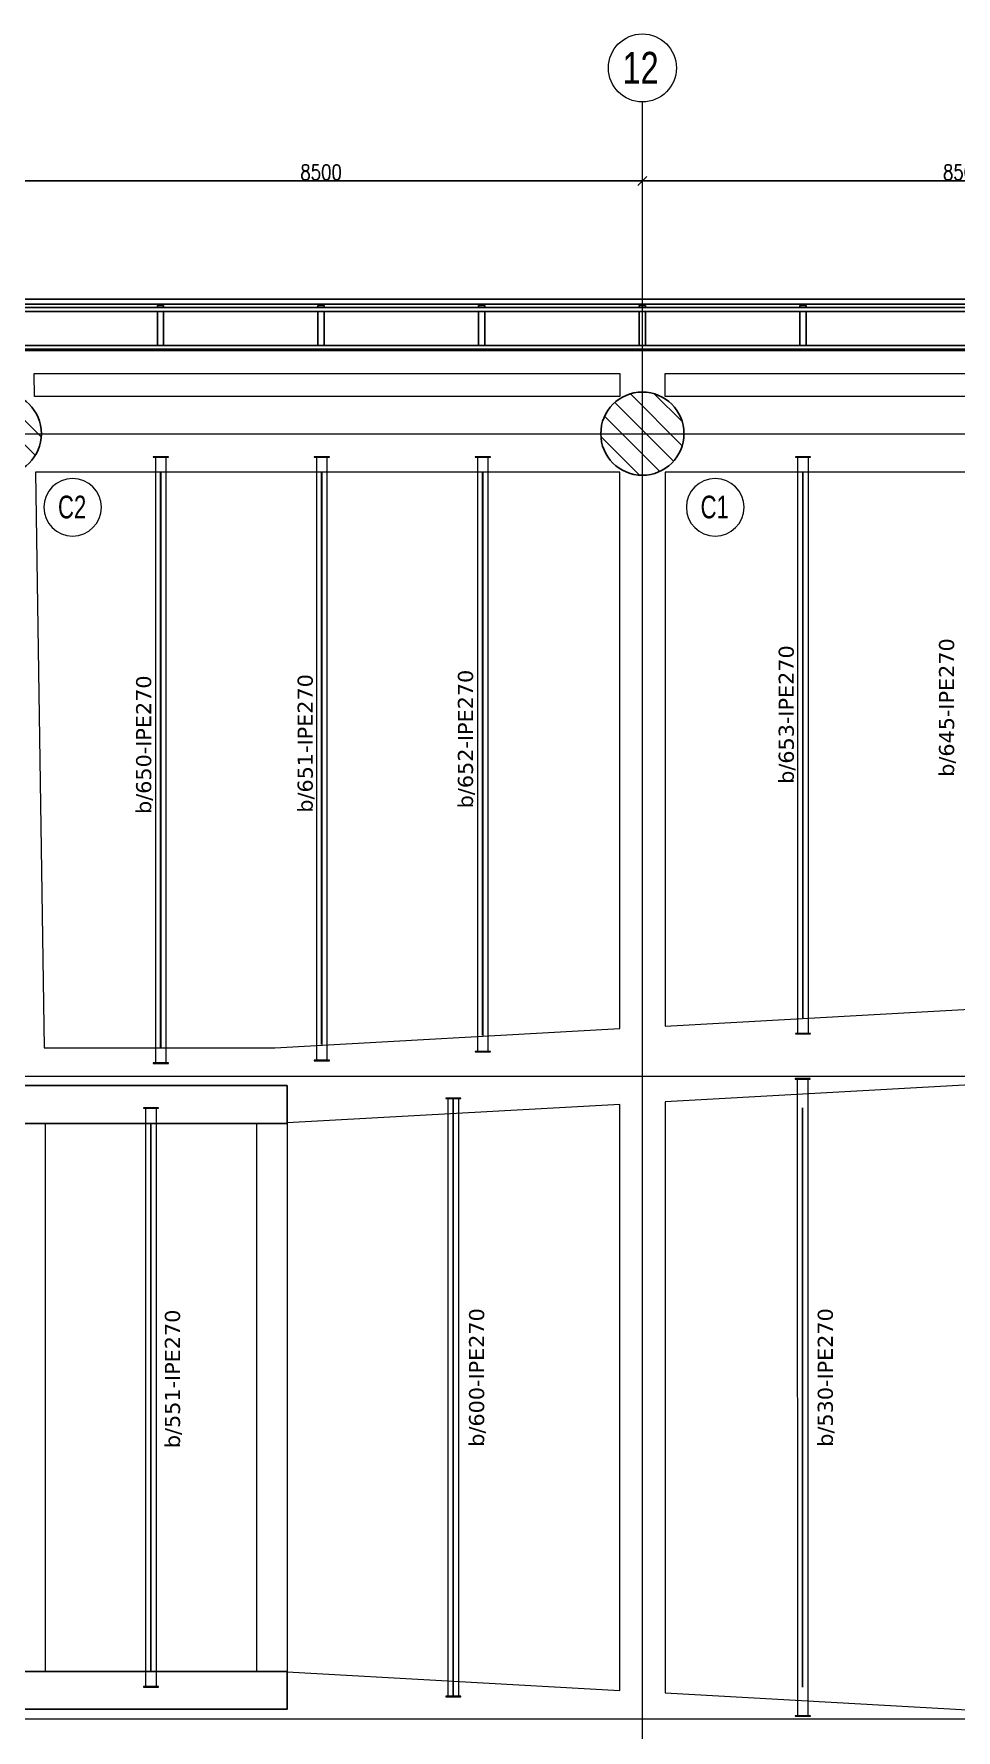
# Model space of a CAD drawing. Header units: millimetres. Extents: x -900 to 77706, y -21218 to 30789.
# Drawn here: x 39368 to 51566, y 8350 to 30789 of the extents above; entities that cross this region are included whole.
import ezdxf

# ---------------------------------------------------------------- set-up
doc = ezdxf.new("R2010")
doc.units = ezdxf.units.MM
doc.header["$LTSCALE"] = 0.9
doc.linetypes.add('Grid Line', pattern=[3.33375, 1.905, -0.47625, 0.47625, -0.47625])
for name, color, linetype, lineweight in [('0-3', 250, 'Continuous', 5), ('A_ALMA', 255, 'Continuous', 5), ('E_COLUMNAS', 1, 'Continuous', 18), ('E_COLUMNAS-3', 1, 'Continuous', 35), ('E_COLUMNAS-4', 1, 'Continuous', 25), ('E_EJES', 8, 'Continuous', 9), ('E_EJES-1', 8, 'Grid Line', 9), ('E_MUROS-1', 2, 'Continuous', 25), ('E_TEXTO', 3, 'Continuous', 9), ('E_VIGAS', 5, 'Continuous', 9), ('E_VIGAS-1', 5, 'Continuous', 25), ('E_VIGAS-2', 10, 'Continuous', 25), ('VIGAS_HCB', 253, 'Continuous', 15)]:
    doc.layers.add(name, color=color, linetype=linetype, lineweight=lineweight)
doc.layers.add('COTAS', color=8, linetype='Continuous')
doc.styles.add('Arial Narrow', font='', dxfattribs={"width": 0.85, "height": 0.3})
doc.styles.add('CNI_COTAS', font='romans.shx', dxfattribs={"width": 0.8})
doc.styles.add('Swis721 LtCn BT', font='swisscl.ttf', dxfattribs={"height": 0.42})
doc.styles.add('VERDANA', font='verdana.ttf')
doc.styles.get('Arial Narrow').set_extended_font_data('Arial Narrow')
doc.dimstyles.new('1.5', dxfattribs={"dimscale": 0, "dimtxt": 200, "dimasz": 120, "dimexe": 4, "dimexo": 4, "dimgap": 15, "dimtad": 1, "dimdec": 0, "dimzin": 4, "dimdsep": 46, "dimtxsty": 'CNI_COTAS', "dimblk": 'OBLIQUE', "dimcen": -0.09, "dimclrd": 256, "dimclrt": 3, "dimadec": 0, "dimazin": 0, "dimtfac": 1, "dimtdec": 0, "dimtmove": 2, "dimatfit": 0, "dimldrblk": 'OBLIQUE', "dimfxl": 0.05, "dimtolj": 1, "dimtzin": 0, "dimarcsym": 0})

# ---------------------------------------------------------------- blocks, each defined once
blk = doc.blocks.new('EST_SFM_VIGA-METALICA-SECCION-C - EST_SFM_VIGA-METALICA-UPN160-1604346-PLANTA DE PISO 12 N_E_ _48_55m')
at = {"layer": 'E_VIGAS-1'}
for p, q in [((30.11, 0.018), (-30.277, 0.018)), ((-30.272, -0.047), (30.104, -0.047))]:
    blk.add_line(p, q, dxfattribs=at)
blk = doc.blocks.new('EST_SFM_VIGA-METALICA-SECCION-C - EST_SFM_VIGA-METALICA-UPN100-1526554-PLANTA DE PISO 12 N_E_ _48_55m')
at = {"layer": 'E_VIGAS-2'}
for p, q in [((34.942, 0.018), (-34.929, 0.018)), ((-34.929, -0.032), (34.942, -0.032))]:
    blk.add_line(p, q, dxfattribs=at)
blk = doc.blocks.new('EST_SFM_VIGA-METALICA-SECCION-C - EST_SFM_VIGA-METALICA-UPN100-1526616-PLANTA DE PISO 12 N_E_ _48_55m')
at = {"layer": 'E_VIGAS-2'}
for p, q in [((34.044, 0.032), (-34.827, 0.032)), ((-34.827, -0.018), (34.044, -0.018))]:
    blk.add_line(p, q, dxfattribs=at)
blk = doc.blocks.new('DCTIB_CNI_EST_MOD-1A-FAC_0001_rvt-2-PLANTA DE PISO 12 N_E_ _48_55m')
at = {"layer": 'E_VIGAS-1'}
for p, q in [((-38.078, 167.858), (-38.078, 167.859)), ((-38.078, 167.859), (-38.05, 167.859)), ((-37.996, 167.858), (-38.078, 167.858)), ((-38.078, 167.858), (-38.078, 167.83)), ((-38.04, 167.864), (-38.04, 167.878)), ((-38.04, 167.859), (-38.04, 167.864)), ((-38.035, 167.878), (-38.035, 167.864)), ((-38.035, 167.864), (-38.035, 167.859)), ((-38.024, 167.859), (-37.996, 167.859)), ((-37.996, 167.859), (-37.996, 167.858)), ((-37.996, 167.858), (-37.996, 167.83)), ((-35.953, 167.859), (-35.925, 167.859)), ((-35.953, 167.858), (-35.953, 167.859)), ((-35.871, 167.858), (-35.953, 167.858)), ((-35.953, 167.83), (-35.953, 167.858)), ((-35.915, 167.864), (-35.915, 167.878)), ((-35.915, 167.859), (-35.915, 167.864)), ((-35.91, 167.878), (-35.91, 167.864)), ((-35.91, 167.864), (-35.91, 167.859)), ((-35.899, 167.859), (-35.871, 167.859)), ((-35.871, 167.859), (-35.871, 167.858)), ((-35.871, 167.83), (-35.871, 167.858)), ((-33.828, 167.859), (-33.8, 167.859)), ((-33.828, 167.858), (-33.828, 167.859)), ((-33.746, 167.858), (-33.828, 167.858)), ((-33.828, 167.83), (-33.828, 167.858)), ((-33.79, 167.864), (-33.79, 167.878)), ((-33.79, 167.859), (-33.79, 167.864)), ((-33.785, 167.878), (-33.785, 167.864)), ((-33.785, 167.864), (-33.785, 167.859)), ((-33.774, 167.859), (-33.746, 167.859)), ((-33.746, 167.859), (-33.746, 167.858)), ((-33.746, 167.83), (-33.746, 167.858)), ((-31.703, 167.859), (-31.675, 167.859)), ((-31.703, 167.858), (-31.703, 167.859)), ((-31.621, 167.858), (-31.703, 167.858)), ((-31.703, 167.83), (-31.703, 167.858)), ((-31.664, 167.864), (-31.664, 167.878)), ((-31.664, 167.859), (-31.664, 167.864)), ((-31.659, 167.878), (-31.659, 167.864)), ((-31.659, 167.864), (-31.659, 167.859)), ((-31.649, 167.859), (-31.621, 167.859)), ((-31.621, 167.859), (-31.621, 167.858)), ((-31.621, 167.83), (-31.621, 167.858)), ((-29.578, 167.858), (-29.578, 167.859)), ((-29.578, 167.859), (-29.55, 167.859)), ((-29.496, 167.858), (-29.578, 167.858)), ((-29.578, 167.858), (-29.578, 167.83)), ((-29.54, 167.864), (-29.54, 167.878)), ((-29.54, 167.859), (-29.54, 167.864)), ((-29.535, 167.878), (-29.535, 167.864)), ((-29.535, 167.864), (-29.535, 167.859)), ((-29.524, 167.859), (-29.496, 167.859)), ((-29.496, 167.859), (-29.496, 167.858)), ((-29.496, 167.858), (-29.496, 167.83)), ((-38.078, 167.78), (-38.078, 167.33)), ((-37.996, 167.778), (-37.996, 167.33)), ((-35.953, 167.33), (-35.953, 167.778)), ((-35.871, 167.33), (-35.871, 167.778)), ((-33.828, 167.33), (-33.828, 167.778)), ((-33.746, 167.33), (-33.746, 167.778)), ((-31.703, 167.33), (-31.703, 167.778)), ((-31.621, 167.33), (-31.621, 167.778)), ((-29.578, 167.778), (-29.578, 167.33)), ((-29.496, 167.778), (-29.496, 167.33)), ((-38.078, 167.28), (-38.078, 167.262)), ((-37.996, 167.262), (-38.078, 167.262)), ((-37.996, 167.28), (-37.996, 167.262)), ((-35.953, 167.263), (-35.953, 167.28)), ((-35.871, 167.263), (-35.953, 167.263)), ((-35.871, 167.263), (-35.871, 167.28)), ((-33.828, 167.263), (-33.828, 167.28)), ((-33.746, 167.263), (-33.828, 167.263)), ((-33.746, 167.263), (-33.746, 167.28)), ((-31.703, 167.263), (-31.703, 167.28)), ((-31.621, 167.263), (-31.703, 167.263)), ((-31.621, 167.263), (-31.621, 167.28)), ((-29.578, 167.28), (-29.578, 167.263)), ((-29.496, 167.263), (-29.578, 167.263)), ((-29.496, 167.28), (-29.496, 167.263))]:
    blk.add_line(p, q, dxfattribs=at)
for points, knots in [([(-38.05, 167.859), (-38.049, 167.859), (-38.048, 167.859), (-38.045, 167.859), (-38.043, 167.86), (-38.041, 167.86), (-38.04, 167.862), (-38.04, 167.863), (-38.04, 167.864)], [0, 0, 0, 0, 0.142857, 0.285714, 0.428571, 0.571429, 0.785714, 1, 1, 1, 1]), ([(-38.04, 167.864), (-38.04, 167.863), (-38.04, 167.862), (-38.042, 167.86), (-38.043, 167.86), (-38.045, 167.859), (-38.046, 167.859), (-38.047, 167.859), (-38.049, 167.859), (-38.05, 167.859)], [0, 0, 0, 0, 0.285714, 0.428571, 0.571429, 0.678571, 0.732143, 0.785714, 1, 1, 1, 1]), ([(-38.024, 167.859), (-38.025, 167.859), (-38.026, 167.859), (-38.029, 167.859), (-38.031, 167.86), (-38.033, 167.86), (-38.034, 167.862), (-38.035, 167.863), (-38.035, 167.864)], [0, 0, 0, 0, 0.142857, 0.285714, 0.428571, 0.571429, 0.785714, 1, 1, 1, 1]), ([(-38.035, 167.864), (-38.035, 167.863), (-38.034, 167.862), (-38.033, 167.86), (-38.031, 167.86), (-38.03, 167.859), (-38.029, 167.859), (-38.027, 167.859), (-38.025, 167.859), (-38.024, 167.859)], [0, 0, 0, 0, 0.285714, 0.428571, 0.571429, 0.678571, 0.732143, 0.785714, 1, 1, 1, 1]), ([(-35.915, 167.864), (-35.915, 167.863), (-35.915, 167.862), (-35.917, 167.86), (-35.918, 167.86), (-35.92, 167.859), (-35.921, 167.859), (-35.922, 167.859), (-35.924, 167.859), (-35.925, 167.859)], [0, 0, 0, 0, 0.285714, 0.428571, 0.571429, 0.678571, 0.732143, 0.785714, 1, 1, 1, 1]), ([(-35.925, 167.859), (-35.924, 167.859), (-35.923, 167.859), (-35.92, 167.859), (-35.918, 167.86), (-35.916, 167.86), (-35.915, 167.862), (-35.915, 167.863), (-35.915, 167.864)], [0, 0, 0, 0, 0.142857, 0.285714, 0.428571, 0.571429, 0.785714, 1, 1, 1, 1]), ([(-35.91, 167.864), (-35.91, 167.863), (-35.909, 167.862), (-35.908, 167.86), (-35.906, 167.86), (-35.905, 167.859), (-35.904, 167.859), (-35.902, 167.859), (-35.9, 167.859), (-35.899, 167.859)], [0, 0, 0, 0, 0.285714, 0.428571, 0.571429, 0.678571, 0.732143, 0.785714, 1, 1, 1, 1]), ([(-35.899, 167.859), (-35.9, 167.859), (-35.901, 167.859), (-35.904, 167.859), (-35.906, 167.86), (-35.908, 167.86), (-35.909, 167.862), (-35.91, 167.863), (-35.91, 167.864)], [0, 0, 0, 0, 0.142857, 0.285714, 0.428571, 0.571429, 0.785714, 1, 1, 1, 1]), ([(-33.79, 167.864), (-33.79, 167.863), (-33.79, 167.862), (-33.792, 167.86), (-33.793, 167.86), (-33.795, 167.859), (-33.796, 167.859), (-33.797, 167.859), (-33.799, 167.859), (-33.8, 167.859)], [0, 0, 0, 0, 0.285714, 0.428571, 0.571429, 0.678571, 0.732143, 0.785714, 1, 1, 1, 1]), ([(-33.8, 167.859), (-33.799, 167.859), (-33.798, 167.859), (-33.795, 167.859), (-33.793, 167.86), (-33.791, 167.86), (-33.79, 167.862), (-33.79, 167.863), (-33.79, 167.864)], [0, 0, 0, 0, 0.142857, 0.285714, 0.428571, 0.571429, 0.785714, 1, 1, 1, 1]), ([(-33.785, 167.864), (-33.785, 167.863), (-33.784, 167.862), (-33.783, 167.86), (-33.781, 167.86), (-33.78, 167.859), (-33.779, 167.859), (-33.777, 167.859), (-33.775, 167.859), (-33.774, 167.859)], [0, 0, 0, 0, 0.285714, 0.428571, 0.571429, 0.678571, 0.732143, 0.785714, 1, 1, 1, 1]), ([(-33.774, 167.859), (-33.775, 167.859), (-33.776, 167.859), (-33.779, 167.859), (-33.781, 167.86), (-33.783, 167.86), (-33.784, 167.862), (-33.785, 167.863), (-33.785, 167.864)], [0, 0, 0, 0, 0.142857, 0.285714, 0.428571, 0.571429, 0.785714, 1, 1, 1, 1]), ([(-31.664, 167.864), (-31.664, 167.863), (-31.665, 167.862), (-31.666, 167.86), (-31.668, 167.86), (-31.669, 167.859), (-31.67, 167.859), (-31.672, 167.859), (-31.674, 167.859), (-31.675, 167.859)], [0, 0, 0, 0, 0.285714, 0.428571, 0.571429, 0.678571, 0.732143, 0.785714, 1, 1, 1, 1]), ([(-31.675, 167.859), (-31.674, 167.859), (-31.673, 167.859), (-31.67, 167.859), (-31.668, 167.86), (-31.666, 167.86), (-31.665, 167.862), (-31.664, 167.863), (-31.664, 167.864)], [0, 0, 0, 0, 0.142857, 0.285714, 0.428571, 0.571429, 0.785714, 1, 1, 1, 1]), ([(-31.659, 167.864), (-31.659, 167.863), (-31.659, 167.862), (-31.657, 167.86), (-31.656, 167.86), (-31.654, 167.859), (-31.653, 167.859), (-31.652, 167.859), (-31.65, 167.859), (-31.649, 167.859)], [0, 0, 0, 0, 0.285714, 0.428571, 0.571429, 0.678571, 0.732143, 0.785714, 1, 1, 1, 1]), ([(-31.649, 167.859), (-31.65, 167.859), (-31.651, 167.859), (-31.654, 167.859), (-31.656, 167.86), (-31.658, 167.86), (-31.659, 167.862), (-31.659, 167.863), (-31.659, 167.864)], [0, 0, 0, 0, 0.142857, 0.285714, 0.428571, 0.571429, 0.785714, 1, 1, 1, 1]), ([(-29.55, 167.859), (-29.549, 167.859), (-29.548, 167.859), (-29.545, 167.859), (-29.543, 167.86), (-29.541, 167.86), (-29.54, 167.862), (-29.54, 167.863), (-29.54, 167.864)], [0, 0, 0, 0, 0.142857, 0.285714, 0.428571, 0.571429, 0.785714, 1, 1, 1, 1]), ([(-29.54, 167.864), (-29.54, 167.863), (-29.54, 167.862), (-29.542, 167.86), (-29.543, 167.86), (-29.545, 167.859), (-29.546, 167.859), (-29.547, 167.859), (-29.549, 167.859), (-29.55, 167.859)], [0, 0, 0, 0, 0.285714, 0.428571, 0.571429, 0.678571, 0.732143, 0.785714, 1, 1, 1, 1]), ([(-29.524, 167.859), (-29.525, 167.859), (-29.526, 167.859), (-29.529, 167.859), (-29.531, 167.86), (-29.533, 167.86), (-29.534, 167.862), (-29.535, 167.863), (-29.535, 167.864)], [0, 0, 0, 0, 0.142857, 0.285714, 0.428571, 0.571429, 0.785714, 1, 1, 1, 1]), ([(-29.535, 167.864), (-29.535, 167.863), (-29.534, 167.862), (-29.533, 167.86), (-29.531, 167.86), (-29.53, 167.859), (-29.529, 167.859), (-29.527, 167.859), (-29.525, 167.859), (-29.524, 167.859)], [0, 0, 0, 0, 0.285714, 0.428571, 0.571429, 0.678571, 0.732143, 0.785714, 1, 1, 1, 1])]:
    blk.add_open_spline(points, degree=3, knots=knots, dxfattribs=at)
for name, p in [('EST_SFM_VIGA-METALICA-SECCION-C - EST_SFM_VIGA-METALICA-UPN160-1604346-PLANTA DE PISO 12 N_E_ _48_55m', (-40.081, 167.925)), ('EST_SFM_VIGA-METALICA-SECCION-C - EST_SFM_VIGA-METALICA-UPN100-1526554-PLANTA DE PISO 12 N_E_ _48_55m', (-40.169, 167.812)), ('EST_SFM_VIGA-METALICA-SECCION-C - EST_SFM_VIGA-METALICA-UPN100-1526616-PLANTA DE PISO 12 N_E_ _48_55m', (-39.77, 167.298))]:
    blk.add_blockref(name, p, dxfattribs=at)
blk = doc.blocks.new('EST_SCM_COLUMNA-SECCION-CIRCULAR - EST_SCM_COLUMNA-CONCRETO-CIRCULAR_Ø_110cm-V46-PLANTA DE PISO 12 N_E_ _48_55m')
at = {"layer": 'E_COLUMNAS'}
h = blk.add_hatch(dxfattribs=at)
h.set_pattern_fill('FP_19', color=256, style=0, pattern_type=2)
h.set_pattern_definition([(135, (40.162, -166.162), (-0.15909903, -0.15909903), [])])
h.paths.add_polyline_path([(-0.041, -0.548), (0.041, -0.548), (0.122, -0.536), (0.201, -0.512), (0.275, -0.476), (0.343, -0.43), (0.403, -0.374), (0.454, -0.31), (0.496, -0.239), (0.526, -0.162), (0.544, -0.082), (0.55, 0), (0.544, 0.082), (0.526, 0.162), (0.496, 0.239), (0.454, 0.31), (0.403, 0.374), (0.343, 0.43), (0.275, 0.476), (0.201, 0.512), (0.122, 0.536), (0.041, 0.548), (-0.041, 0.548), (-0.122, 0.536), (-0.201, 0.512), (-0.275, 0.476), (-0.343, 0.43), (-0.403, 0.374), (-0.454, 0.31), (-0.496, 0.239), (-0.526, 0.162), (-0.544, 0.082), (-0.55, 0), (-0.544, -0.082), (-0.526, -0.162), (-0.496, -0.239), (-0.454, -0.31), (-0.403, -0.374), (-0.343, -0.43), (-0.275, -0.476), (-0.201, -0.512), (-0.122, -0.536)])
at = {"layer": 'E_COLUMNAS-4'}
for start, end in [(0, 180), (180, 0)]:
    blk.add_arc((0, 0), 0.55, start, end, dxfattribs=at)
blk = doc.blocks.new('EST_SCM_COLUMNA-SECCION-CIRCULAR - EST_SCM_COLUMNA-CONCRETO-CIRCULAR_Ø_110cm-V47-PLANTA DE PISO 12 N_E_ _48_55m')
at = {"layer": 'E_COLUMNAS'}
h = blk.add_hatch(dxfattribs=at)
h.set_pattern_fill('FP_20', color=256, style=0, pattern_type=2)
h.set_pattern_definition([(135, (31.662, -166.162), (-0.15909903, -0.15909903), [])])
h.paths.add_polyline_path([(-0.041, -0.548), (0.041, -0.548), (0.122, -0.536), (0.201, -0.512), (0.275, -0.476), (0.343, -0.43), (0.403, -0.374), (0.454, -0.31), (0.496, -0.239), (0.526, -0.162), (0.544, -0.082), (0.55, 0), (0.544, 0.082), (0.526, 0.162), (0.496, 0.239), (0.454, 0.31), (0.403, 0.374), (0.343, 0.43), (0.275, 0.476), (0.201, 0.512), (0.122, 0.536), (0.041, 0.548), (-0.041, 0.548), (-0.122, 0.536), (-0.201, 0.512), (-0.275, 0.476), (-0.343, 0.43), (-0.403, 0.374), (-0.454, 0.31), (-0.496, 0.239), (-0.526, 0.162), (-0.544, 0.082), (-0.55, 0), (-0.544, -0.082), (-0.526, -0.162), (-0.496, -0.239), (-0.454, -0.31), (-0.403, -0.374), (-0.343, -0.43), (-0.275, -0.476), (-0.201, -0.512), (-0.122, -0.536)])
at = {"layer": 'E_COLUMNAS-4'}
for start, end in [(0, 180), (180, 0)]:
    blk.add_arc((0, 0), 0.55, start, end, dxfattribs=at)
blk = doc.blocks.new('Grid - CNI_NOMBRE EJES-372759-PLANTA DE PISO 12 N_E_ _48_55m')
at = {"layer": 'E_EJES'}
blk.add_circle((0, 0), 0.003, dxfattribs=at)
blk = doc.blocks.new('CNI_TAG COLUMNAS CONCRETO MARCA - CNI_COLUMNA CONCRETO-582370-PLANTA DE PISO 12 N_E_ _48_55m')
at = {"layer": 'E_TEXTO'}
for start, end in [(360, 180), (180, 360)]:
    blk.add_arc((0.00026, -0.00015), 0.00254, start, end, dxfattribs=at)
blk = doc.blocks.new('_Oblique')
at = {"color": 0, "linetype": 'ByBlock', "lineweight": -2}
blk.add_line((-0.5, -0.5), (0.5, 0.5), dxfattribs=at)
blk = doc.blocks.new('*D435')
at = {"layer": 'COTAS', "lineweight": -2, "transparency": 16777216}
blk.add_line((38916, 28844), (47416, 28844), dxfattribs=at)
at = {"layer": 'Defpoints', "color": 0, "transparency": 16777216}
for p in [(38916, 28844), (47416, 28844), (47416, 28844)]:
    blk.add_point(p, dxfattribs=at)
at = {"layer": 'COTAS', "lineweight": -2, "transparency": 16777216, "xscale": 120, "yscale": 120, "zscale": 120, "rotation": 180}
blk.add_blockref('_Oblique', (38916, 28844), dxfattribs=at)
at = {"layer": 'COTAS', "lineweight": -2, "transparency": 16777216, "xscale": 120, "yscale": 120, "zscale": 120}
blk.add_blockref('_Oblique', (47416, 28844), dxfattribs=at)
at = {"layer": 'COTAS', "color": 3, "transparency": 16777216, "insert": (43166, 28959), "char_height": 200, "attachment_point": 5, "style": 'CNI_COTAS'}
blk.add_mtext('\\A1;8500', dxfattribs=at)
blk = doc.blocks.new('*D436')
at = {"layer": 'COTAS', "lineweight": -2, "transparency": 16777216}
blk.add_line((47416, 28844), (55916, 28844), dxfattribs=at)
at = {"layer": 'Defpoints', "color": 0, "transparency": 16777216}
for p in [(47416, 28844), (55916, 28844), (55916, 28844)]:
    blk.add_point(p, dxfattribs=at)
at = {"layer": 'COTAS', "lineweight": -2, "transparency": 16777216, "xscale": 120, "yscale": 120, "zscale": 120, "rotation": 180}
blk.add_blockref('_Oblique', (47416, 28844), dxfattribs=at)
at = {"layer": 'COTAS', "lineweight": -2, "transparency": 16777216, "xscale": 120, "yscale": 120, "zscale": 120}
blk.add_blockref('_Oblique', (55916, 28844), dxfattribs=at)
at = {"layer": 'COTAS', "color": 3, "transparency": 16777216, "insert": (51666, 28959), "char_height": 200, "attachment_point": 5, "style": 'CNI_COTAS'}
blk.add_mtext('\\A1;8500', dxfattribs=at)

msp = doc.modelspace()

# ---------------------------------------------------------------- linework, layer by layer
at = {"layer": 'A_ALMA'}
for p, q in [((41042.6, 17385.2), (41042.6, 24980)), ((41049.2, 17385.2), (41049.2, 24980)), ((43172.6, 17419.9), (43172.6, 24980)), ((43179.2, 17419.9), (43179.2, 24980)), ((45302.6, 17540.4), (45302.6, 24980)), ((45309.2, 17540.4), (45309.2, 24980)), ((49538.7, 17774.3), (49538.7, 24980)), ((49544.2, 17774.3), (49544.2, 24980)), ((51380.3, 16865.1), (51380.3, 16865.2)), ((51386.9, 16865.5), (51386.9, 16865.5)), ((44912.7, 8797.3), (44912.7, 16705.1)), ((44919.3, 8797.3), (44919.3, 16705.1)), ((49533.6, 8917.9), (49533.6, 16580.8)), ((49540.2, 8917.9), (49540.2, 16581.2)), ((40912.5, 9125.2), (40912.5, 16375.2)), ((40919.1, 9125.2), (40919.1, 16375.2)), ((51380.3, 8636.1), (51380.3, 8636.2)), ((51386.9, 8635.7), (51386.9, 8635.8))]:
    msp.add_line(p, q, dxfattribs=at)
at = {"layer": 'E_EJES-1'}
for p, q in [((47416, -4561.2), (47416, 29888.7)), ((0, 25500), (76806, 25500)), ((0, 17000), (76806, 17000)), ((0, 8500), (76806, 8500))]:
    msp.add_line(p, q, dxfattribs=at)
at = {"layer": 'E_MUROS-1'}
msp.add_lwpolyline([(42716.1, 16875.2), (42716.1, 16375.2), (39116.1, 16375.2), (39116.1, 9125.2), (42716.1, 9125.2), (42716.1, 8625.2), (35116.1, 8625.2), (35116.1, 9125.2), (38716.1, 9125.2), (38716.1, 16375.2), (35116.1, 16375.2), (35116.1, 16875.2)], close=True, dxfattribs=at)
at = {"layer": 'E_VIGAS', "color": 30, "true_color": 0xf26722}
for p, q in [((39516.1, 16375.2), (39516.1, 9125.2)), ((42715.9, 16300.1), (42715.9, 10440.3))]:
    msp.add_line(p, q, dxfattribs=at)
for points in [[(11017, 26595.9), (11017, -1095.9), (66817.2, -1095.8), (66817.1, 26595.9)], [(39373.9, 25990), (39369.3, 26295.9), (47117, 26295.9), (47117, 25990)], [(47717, 25990), (47717, 26295.9), (55462.2, 26295.9), (55470.9, 25990)], [(39389.1, 24990), (39504.7, 17375.2), (42554.2, 17375.2), (47117, 17629.3), (47117, 24990)], [(47717, 24990), (47717, 17662.7), (55695.8, 18107), (55499.4, 24990)]]:
    msp.add_lwpolyline(points, close=True, dxfattribs=at)
for points in [[(55717, 17106.6), (47717, 16661.1), (47717, 8840.8), (55717, 8393.9), (55717, 17106.6)], [(42717.2, 9120.2), (47117, 8874.4), (47117, 16627.7), (42717.2, 16382.7)], [(42715.9, 9125.2), (42315.9, 9125.2), (42315.9, 16375.2), (42715.9, 16375.2), (42715.9, 9125.2)]]:
    msp.add_lwpolyline(points, dxfattribs=at)
at = {"layer": 'VIGAS_HCB', "color": 8}
for points in [[(41145.9, 25196), (40945.9, 25196), (40945.9, 25190), (41145.9, 25190)], [(43275.9, 25196), (43075.9, 25196), (43075.9, 25190), (43275.9, 25190)], [(45405.9, 25196), (45205.9, 25196), (45205.9, 25190), (45405.9, 25190)], [(49640.9, 25196), (49440.9, 25196), (49440.9, 25190), (49640.9, 25190)], [(49640.9, 17564.3), (49440.9, 17564.3), (49440.9, 17558.3), (49640.9, 17558.3)], [(45405.9, 17328.5), (45205.9, 17328.5), (45205.9, 17322.5), (45405.9, 17322.5)], [(41145.9, 17175.2), (40945.9, 17175.2), (40945.9, 17169.2), (41145.9, 17169.2)], [(43275.9, 17209.9), (43075.9, 17209.9), (43075.9, 17203.9), (43275.9, 17203.9)], [(49636.9, 16968.5), (49436.9, 16968.5), (49436.9, 16962.5), (49636.9, 16962.5)], [(45015.8, 16711.1), (44815.8, 16711.1), (44815.8, 16705.1), (45015.8, 16705.1)], [(41016, 16581.2), (40816, 16581.2), (40816, 16575.2), (41016, 16575.2)], [(41015.9, 8925.2), (40815.9, 8925.2), (40815.9, 8919.2), (41015.9, 8919.2)], [(45016, 8797.3), (44816, 8797.3), (44816, 8791.3), (45016, 8791.3)], [(49638, 8539), (49438, 8539), (49438, 8533), (49638, 8533)]]:
    msp.add_lwpolyline(points, close=True, dxfattribs=at)
at = {"layer": 'VIGAS_HCB'}
for points in [[(40978.4, 25190), (41113.4, 25190), (41113.4, 17175.2), (40978.4, 17175.2)], [(43108.4, 25190), (43243.4, 25190), (43243.4, 17209.9), (43108.4, 17209.9)], [(45238.4, 25190), (45373.4, 25190), (45373.4, 17328.5), (45238.4, 17328.5)], [(49473.4, 25190), (49608.4, 25190), (49608.4, 17564.3), (49473.4, 17564.3)], [(49469.5, 16962.5), (49604.4, 16962.5), (49605.5, 8539), (49470.5, 8539)], [(44848.3, 16705.1), (44983.3, 16705.1), (44983.5, 8797.3), (44848.5, 8797.3)], [(40848.5, 16575.2), (40983.5, 16575.2), (40983.4, 8925.2), (40848.4, 8925.2)]]:
    msp.add_lwpolyline(points, close=True, dxfattribs=at)

# ---------------------------------------------------------------- block references
at = {"layer": '0-3', "xscale": 999.9999999999933, "yscale": 999.9999999999933, "zscale": 999.9999999999933}
msp.add_blockref('DCTIB_CNI_EST_MOD-1A-FAC_0001_rvt-2-PLANTA DE PISO 12 N_E_ _48_55m', (79078.1, -140662.4), dxfattribs=at)
at = {"layer": 'E_COLUMNAS-3', "xscale": 999.9999999999933, "yscale": 999.9999999999933, "zscale": 999.9999999999933}
for name, p in [('EST_SCM_COLUMNA-SECCION-CIRCULAR - EST_SCM_COLUMNA-CONCRETO-CIRCULAR_Ø_110cm-V46-PLANTA DE PISO 12 N_E_ _48_55m', (38916, 25500)), ('EST_SCM_COLUMNA-SECCION-CIRCULAR - EST_SCM_COLUMNA-CONCRETO-CIRCULAR_Ø_110cm-V47-PLANTA DE PISO 12 N_E_ _48_55m', (47416, 25500))]:
    msp.add_blockref(name, p, dxfattribs=at)
at = {"layer": 'E_EJES', "xscale": 149999.9999999989, "yscale": 149999.9999999989, "zscale": 149999.9999999989}
msp.add_blockref('Grid - CNI_NOMBRE EJES-372759-PLANTA DE PISO 12 N_E_ _48_55m', (47416, 30338.7), dxfattribs=at)
at = {"layer": 'E_TEXTO', "xscale": 149999.9999999989, "yscale": 149999.9999999989, "zscale": 149999.9999999989}
for p in [(39840.3, 24549), (48340.3, 24549)]:
    msp.add_blockref('CNI_TAG COLUMNAS CONCRETO MARCA - CNI_COLUMNA CONCRETO-582370-PLANTA DE PISO 12 N_E_ _48_55m', p, dxfattribs=at)

# ---------------------------------------------------------------- texts
at = {"layer": 'E_EJES', "insert": (47152.5, 30551.3), "char_height": 420, "width": 625.316, "attachment_point": 1, "style": 'Swis721 LtCn BT'}
msp.add_mtext('12', dxfattribs=at)
at = {"layer": 'E_TEXTO', "char_height": 300, "width": 459.968, "attachment_point": 1, "style": 'Arial Narrow'}
for s, insert in [('C2', (39686.1, 24680.2)), ('C1', (48186.1, 24680.2))]:
    msp.add_mtext(s, dxfattribs=dict(at, insert=insert))
at = {"layer": 'E_TEXTO', "char_height": 200, "width": 1206.139, "attachment_point": 1, "rotation": 90, "style": 'VERDANA'}
for s, insert in [('b/653-IPE270', (49219.1, 20867.8)), ('b/645-IPE270', (51339.7, 20960.9)), ('b/650-IPE270', (40719, 20469.2)), ('b/651-IPE270', (42855.6, 20486.4)), ('b/652-IPE270', (44975.5, 20544.6)), ('b/600-IPE270', (45123.2, 12098.1)), ('b/530-IPE270', (49735.6, 12098.1)), ('b/551-IPE270', (41099.7, 12079.4))]:
    msp.add_mtext(s, dxfattribs=dict(at, insert=insert))

# ---------------------------------------------------------------- dimensions: what is measured, and where the dimension line sits
at = {"layer": 'COTAS'}
for base, p1, p2, picture, middle in [((47416, 28844.4), (38915.7, 28844.4), (47416, 28844.4), '*D435', (43165.8, 28959.4)), ((55916, 28844.4), (47416, 28844.4), (55916, 28844.4), '*D436', (51666, 28959.4))]:
    dim = msp.add_linear_dim(base=base, p1=p1, p2=p2, dimstyle='1.5', override={"dimscale": 1}, dxfattribs=at)
    dim.commit()
    dim.dimension.update_dxf_attribs({"geometry": picture, "text_midpoint": middle})

doc.saveas('drawing.dxf')
